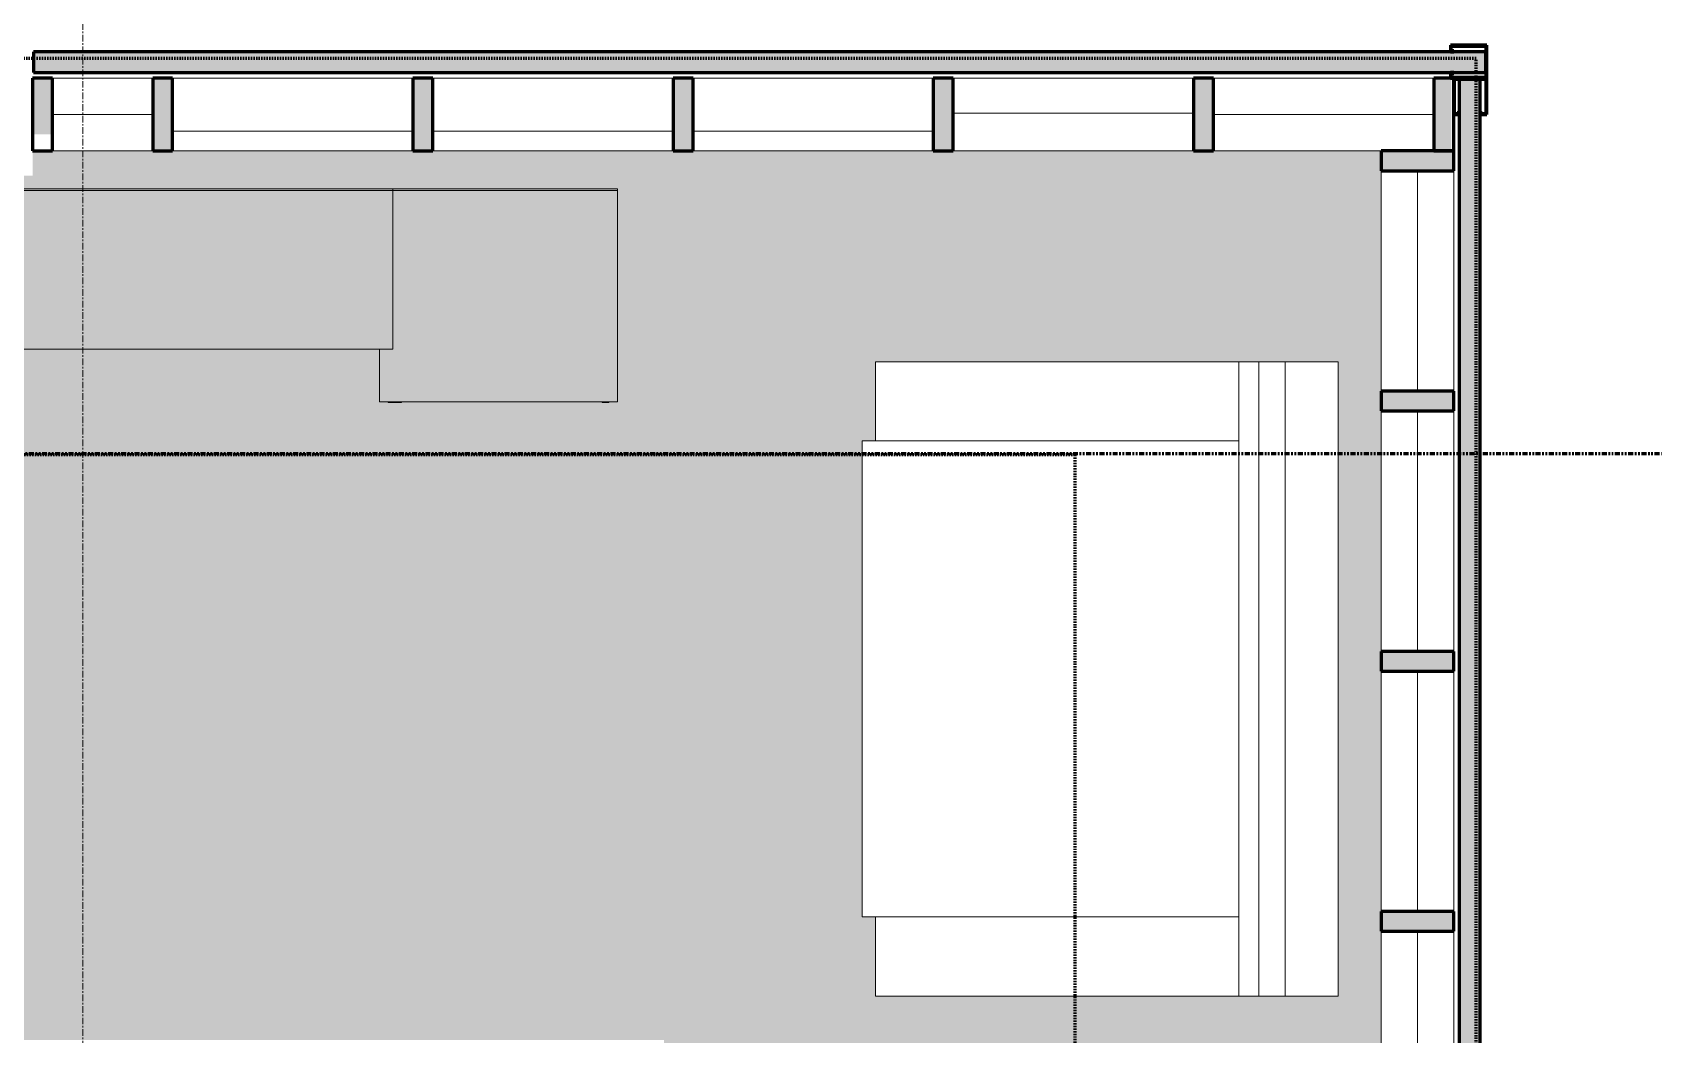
# Model space of a CAD drawing. Header units: inches. Extents: x -4105 to -1989, y 10980 to 12341.
# Drawn here: x -2177.1 to -2053.9, y 12044.7 to 12120.5 of the extents above; entities that cross this region are included whole.
import ezdxf

# ---------------------------------------------------------------- set-up
doc = ezdxf.new("R2010")
doc.units = ezdxf.units.IN
doc.header["$MEASUREMENT"] = 0
for name, pattern in [('Dash 1_16_', [0.125, 0.0625, -0.0625]), ('Double Dash 3_8_', [1, 0.375, -0.125, 0.125, -0.125, 0.125, -0.125]), ('Grid Line 1_2_', [0.875, 0.5, -0.125, 0.125, -0.125])]:
    doc.linetypes.add(name, pattern=pattern)
for name, color, linetype, lineweight in [('0-1', 7, 'Continuous', 5), ('0-2', 7, 'Continuous', 9), ('A-AREA-PATT-3', 9, 'Continuous', 9), ('A-GLAZ-CWMG-1', 247, 'Continuous', 9), ('A-GLAZ-CWMG-2', 250, 'Continuous', 60), ('A-GLAZ-CWMG-3', 251, 'Continuous', 9), ('A-GLAZ-CWMG-4', 7, 'Continuous', 9), ('A-WALL-2', 250, 'Continuous', 60), ('A-WALL-6', 9, 'Continuous', 9), ('C-PROP-LINE-1', 250, 'Double Dash 3_8_', 60), ('C-PROP-LINE-2', 91, 'Dash 1_16_', 60), ('I-FURN', 30, 'Continuous', 9), ('I-FURN-1', 7, 'Continuous', 9), ('I-FURN-2', 9, 'Continuous', 9), ('S-GRID-1', 1, 'Grid Line 1_2_', 9)]:
    doc.layers.add(name, color=color, linetype=linetype, lineweight=lineweight)
doc.layers.add('0-3', color=90, linetype='Continuous', lineweight=5, transparency=1)

# ---------------------------------------------------------------- blocks, each defined once
blk = doc.blocks.new('Entertainment_Center_14771 - Entertainment_Center_14771-V45-ENLARGED FLOOR PLAN - 3RD FLOOR PLAN - EAST')
at = {"layer": 'I-FURN-2'}
for points in [[(-19, 6), (-19, 6.12), (-36, 6.12), (-36, 6), (-22.43, 6)], [(-18, -10), (-18, -6), (-19, -6), (-19, 6), (-36, 6), (-36, -10), (-32.49, -10)], [(8, 6), (19, 6), (19, 6.12), (-19, 6.12), (-19, 6), (2.34, 6)], [(-0.38, -6), (19, -6), (19, 6), (-19, 6), (-19, -6), (-7.16, -6)], [(18, -10), (36, -10), (36, 6), (19, 6), (19, -6), (18, -6), (18, -8.3)], [(35, 6), (36, 6), (36, 6.12), (19, 6.12), (19, 6), (23.37, 6)], [(-34.85, -10.03), (-34.85, -10), (-35.34, -10), (-35.31, -10.03), (-35, -10.03)], [(-19, -10.03), (-18.66, -10.03), (-18.66, -10), (-19.66, -10), (-19.66, -10.03)], [(18.66, -10.03), (19.66, -10.03), (19.66, -10), (18.66, -10)], [(34.85, -10.03), (35.34, -10.03), (35.31, -10), (34.85, -10)]]:
    blk.add_hatch(color=256, dxfattribs=at).paths.add_polyline_path(points, flags=0)
at = {"layer": 'I-FURN-1'}
for p, q in [((-36, 6.12), (-19, 6.12)), ((-36, 6), (-36, 6.12)), ((-19, 6), (-36, 6)), ((-19, 6), (-36, 6)), ((-36, 6), (-36, -10)), ((-19, 6.12), (19, 6.12)), ((-19, 6), (-19, 6.12)), ((19, 6), (-19, 6)), ((19, 6), (-19, 6)), ((-19, 6), (-19, -6)), ((19, 6.12), (36, 6.12)), ((19, 6.12), (19, 6)), ((36, 6), (19, 6)), ((19, -6), (19, 6)), ((36, 6), (19, 6)), ((36, 6), (36, 6.12)), ((36, -10), (36, 6)), ((-19, -6), (19, -6)), ((-18, -10), (-18, -6)), ((18, -6), (18, -10)), ((-36, -10), (-18, -10)), ((-35.34, -10), (-35.34, -10.03)), ((-35.34, -10.03), (-34.85, -10.03)), ((-34.85, -10.03), (-34.85, -10)), ((-19.66, -10), (-19.66, -10.03)), ((-19.66, -10.03), (-18.66, -10.03)), ((-18.66, -10.03), (-18.66, -10)), ((18, -10), (36, -10)), ((18.66, -10), (18.66, -10.03)), ((18.66, -10.03), (19.66, -10.03)), ((19.66, -10.03), (19.66, -10)), ((34.85, -10), (34.85, -10.03)), ((34.85, -10.03), (35.34, -10.03)), ((35.34, -10.03), (35.34, -10))]:
    blk.add_line(p, q, dxfattribs=at)
blk = doc.blocks.new('Couch-Both_Arms-Generic - 2-1352635-ENLARGED FLOOR PLAN - 3RD FLOOR PLAN - EAST')
at = {"layer": 'I-FURN'}
for p, q in [((-24, 13.5), (24, 13.5)), ((24, 13.5), (-24, 13.5)), ((-24, 13.5), (-24, 10)), ((24, 10), (24, 13.5)), ((-24, 11.5), (24, 11.5)), ((-24, 10), (-24, -17.5)), ((-24, 10), (24, 10)), ((-18, -17.5), (-18, 10)), ((18, 10), (18, -17.5)), ((24, -17.5), (24, 10)), ((-24, -17.5), (-18, -17.5)), ((-18, -17.5), (-18, -18.5)), ((18, -18.5), (18, -17.5)), ((18, -17.5), (24, -17.5)), ((-18, -18.5), (18, -18.5))]:
    blk.add_line(p, q, dxfattribs=at)
at = {"layer": 'I-FURN-1'}
for p, q in [((24, 17.5), (-24, 17.5)), ((-24, 17.5), (-24, 13.5)), ((24, 13.5), (24, 17.5))]:
    blk.add_line(p, q, dxfattribs=at)
blk = doc.blocks.new('CTR - 1st Phase - Unit Layouts_rvt-1-ENLARGED FLOOR PLAN - 3RD FLOOR PLAN - EAST')
at = {"layer": '0-2'}
blk.add_blockref('Entertainment_Center_14771 - Entertainment_Center_14771-V45-ENLARGED FLOOR PLAN - 3RD FLOOR PLAN - EAST', (-2168.87, 12102.59), dxfattribs=at)
at = {"layer": '0-2', "rotation": 270.0000000000076}
blk.add_blockref('Couch-Both_Arms-Generic - 2-1352635-ENLARGED FLOOR PLAN - 3RD FLOOR PLAN - EAST', (-2095.86, 12071.64), dxfattribs=at)
blk = doc.blocks.new('Rectangular Mullion - Profile_Polycarbonate_Upper and left-1739822-ENLARGED FLOOR PLAN - 3RD FLOOR PLAN - EAST')
at = {"layer": 'A-GLAZ-CWMG-1'}
blk.add_hatch(color=256, dxfattribs=at).paths.add_polyline_path([(-2.75, -1.15), (-2.75, -0.79), (-2.5, -0.79), (-2.5, -0.85), (-2.69, -0.85), (-2.69, -1.15), (-0.06, -1.15), (-0.06, 1.22), (-2.69, 1.22), (-2.69, 0.85), (-2.5, 0.85), (-2.5, 0.79), (-2.75, 0.79), (-2.75, 1.29), (0, 1.29), (0, -1.21), (-2.75, -1.21)], flags=0)
at = {"layer": 'A-GLAZ-CWMG-2'}
for p, q in [((-2.75, 1.29), (0, 1.29)), ((-2.75, 0.79), (-2.75, 1.29)), ((0, 1.29), (0, -1.21)), ((-2.5, 0.79), (-2.75, 0.79)), ((-0.06, 1.22), (-2.69, 1.22)), ((-2.69, 1.22), (-2.69, 0.85)), ((-2.69, 0.85), (-2.5, 0.85)), ((-2.5, 0.85), (-2.5, 0.79)), ((-0.06, -1.15), (-0.06, 1.22)), ((-2.75, -1.21), (-2.75, -0.79)), ((-2.75, -0.79), (-2.5, -0.79)), ((0, -1.21), (-2.75, -1.21)), ((-2.5, -0.85), (-2.69, -0.85)), ((-2.69, -0.85), (-2.69, -1.15)), ((-2.69, -1.15), (-0.06, -1.15)), ((-2.5, -0.79), (-2.5, -0.85))]:
    blk.add_line(p, q, dxfattribs=at)
blk = doc.blocks.new('Rectangular Mullion - Profile_Polycarbonate_Upper and left-1741240-ENLARGED FLOOR PLAN - 3RD FLOOR PLAN - EAST')
at = {"layer": 'A-GLAZ-CWMG-1'}
blk.add_hatch(color=256, dxfattribs=at).paths.add_polyline_path([(-2.07, 1.21), (0, 1.21), (0, -1.29), (-2.75, -1.29), (-2.75, -0.79), (-2.5, -0.79), (-2.5, -0.85), (-2.69, -0.85), (-2.69, -1.22), (-0.06, -1.22), (-0.06, 1.15), (-2.69, 1.15), (-2.69, 0.85), (-2.5, 0.85), (-2.5, 0.79), (-2.75, 0.79), (-2.75, 1.21), (-2.44, 1.21)], flags=0)
at = {"layer": 'A-GLAZ-CWMG-2'}
for p, q in [((-2.75, 0.79), (-2.75, 1.21)), ((-2.75, 1.21), (0, 1.21)), ((-2.5, 0.79), (-2.75, 0.79)), ((-0.06, 1.15), (-2.69, 1.15)), ((-2.69, 1.15), (-2.69, 0.85)), ((-2.69, 0.85), (-2.5, 0.85)), ((-2.5, 0.85), (-2.5, 0.79)), ((-0.06, -1.22), (-0.06, 1.15)), ((0, 1.21), (0, -1.29)), ((-2.75, -1.29), (-2.75, -0.79)), ((-2.75, -0.79), (-2.5, -0.79)), ((-2.5, -0.85), (-2.69, -0.85)), ((-2.69, -0.85), (-2.69, -1.22)), ((-2.69, -1.22), (-0.06, -1.22)), ((-2.5, -0.79), (-2.5, -0.85)), ((0, -1.29), (-2.75, -1.29))]:
    blk.add_line(p, q, dxfattribs=at)
blk = doc.blocks.new('Rectangular Mullion - Stud - Vertical-2193578-ENLARGED FLOOR PLAN - 3RD FLOOR PLAN - EAST')
at = {"layer": 'A-GLAZ-CWMG-1'}
blk.add_hatch(color=256, dxfattribs=at).paths.add_polyline_path([(-0.19, 2.75), (-0.19, -2.75), (-1.5, -2.75), (-1.5, 2.75)], flags=0)
at = {"layer": 'A-GLAZ-CWMG-2'}
for p, q in [((-1.5, 2.75), (0, 2.75)), ((-1.5, -2.75), (-1.5, 2.75)), ((0, 2.75), (0, -2.75)), ((0, -2.75), (-1.5, -2.75))]:
    blk.add_line(p, q, dxfattribs=at)
blk = doc.blocks.new('Rectangular Mullion - Stud - Vertical-2193579-ENLARGED FLOOR PLAN - 3RD FLOOR PLAN - EAST')
at = {"layer": 'A-GLAZ-CWMG-1'}
blk.add_hatch(color=256, dxfattribs=at).paths.add_polyline_path([(-1, 1.5), (-1.5, 1.5), (-1.5, -2.75), (0, -2.75), (0, 1.5)], flags=0)
at = {"layer": 'A-GLAZ-CWMG-2'}
for p, q in [((-1.5, 2.75), (-1.5, -2.75)), ((0, 2.75), (-1.5, 2.75)), ((0, -2.75), (0, 2.75)), ((-1.5, -2.75), (0, -2.75))]:
    blk.add_line(p, q, dxfattribs=at)
blk = doc.blocks.new('Rectangular Mullion - Stud - Base_Head-1741132-ENLARGED FLOOR PLAN - 3RD FLOOR PLAN - EAST')
at = {"layer": 'A-GLAZ-CWMG-3'}
h = blk.add_hatch(dxfattribs=at)
h.set_pattern_fill('FP_19', color=256, style=0, pattern_type=2)
h.set_pattern_definition([(180, (-3829.448, 12113.089), (-1e-15, -8), [])])
h.paths.add_polyline_path([(-3819.61, 12110.34), (-3819.61, 12115.84), (-3837.79, 12115.84), (-3837.79, 12110.34), (-3824.88, 12110.34)], flags=0)
at = {"layer": 'A-GLAZ-CWMG-4'}
for p, q in [((-3819.61, 12115.84), (-3837.79, 12115.84)), ((-3837.79, 12110.34), (-3819.61, 12110.34))]:
    blk.add_line(p, q, dxfattribs=at)
blk = doc.blocks.new('Rectangular Mullion - Stud - Vertical-2193575-ENLARGED FLOOR PLAN - 3RD FLOOR PLAN - EAST')
at = {"layer": 'A-GLAZ-CWMG-1'}
blk.add_hatch(color=256, dxfattribs=at).paths.add_polyline_path([(1.5, 2.75), (1.5, -2.75), (0, -2.75), (0, 2.75), (0.29, 2.75)], flags=0)
at = {"layer": 'A-GLAZ-CWMG-2'}
for p, q in [((0, 2.75), (1.5, 2.75)), ((0, -2.75), (0, 2.75)), ((1.5, 2.75), (1.5, -2.75)), ((1.5, -2.75), (0, -2.75))]:
    blk.add_line(p, q, dxfattribs=at)
blk = doc.blocks.new('Rectangular Mullion - Stud - Base_Head-1769174-ENLARGED FLOOR PLAN - 3RD FLOOR PLAN - EAST')
at = {"layer": 'A-GLAZ-CWMG-3'}
h = blk.add_hatch(dxfattribs=at)
h.set_pattern_fill('FP_17', color=256, style=0, pattern_type=2)
h.set_pattern_definition([(90, (-3405.549, 11077.751), (-8, 5e-16), [])])
h.paths.add_polyline_path([(-3402.8, 11067.91), (-3402.8, 11086.09), (-3408.3, 11086.09), (-3408.3, 11067.91)], flags=0)
at = {"layer": 'A-GLAZ-CWMG-4'}
for p, q in [((-3408.3, 11086.09), (-3408.3, 11067.91)), ((-3402.8, 11067.91), (-3402.8, 11086.09))]:
    blk.add_line(p, q, dxfattribs=at)
blk = doc.blocks.new('Rectangular Mullion - Stud - Base_Head-1769175-ENLARGED FLOOR PLAN - 3RD FLOOR PLAN - EAST')
at = {"layer": 'A-GLAZ-CWMG-3'}
h = blk.add_hatch(dxfattribs=at)
h.set_pattern_fill('FP_21', color=256, style=0, pattern_type=2)
h.set_pattern_definition([(180, (-2079.453, 12114.339), (-1e-15, -8), [])])
h.paths.add_polyline_path([(-2085.86, 12111.59), (-2071.11, 12111.59), (-2071.11, 12117.09), (-2087.79, 12117.09), (-2087.79, 12111.59)], flags=0)
at = {"layer": 'A-GLAZ-CWMG-4'}
for p, q in [((-2071.11, 12117.09), (-2087.79, 12117.09)), ((-2087.79, 12111.59), (-2075.11, 12111.59))]:
    blk.add_line(p, q, dxfattribs=at)
blk = doc.blocks.new('Rectangular Mullion - Stud - Vertical-2193576-ENLARGED FLOOR PLAN - 3RD FLOOR PLAN - EAST')
at = {"layer": 'A-GLAZ-CWMG-1'}
blk.add_hatch(color=256, dxfattribs=at).paths.add_polyline_path([(1.16, 2.75), (1.5, 2.75), (1.5, -2.75), (0, -2.75), (0, 2.75)], flags=0)
at = {"layer": 'A-GLAZ-CWMG-2'}
for p, q in [((0, 2.75), (1.5, 2.75)), ((0, -2.75), (0, 2.75)), ((1.5, 2.75), (1.5, -2.75)), ((1.5, -2.75), (0, -2.75))]:
    blk.add_line(p, q, dxfattribs=at)
blk = doc.blocks.new('Rectangular Mullion - Stud - Base_Head-1740475-ENLARGED FLOOR PLAN - 3RD FLOOR PLAN - EAST')
at = {"layer": 'A-GLAZ-CWMG-3'}
h = blk.add_hatch(dxfattribs=at)
h.set_pattern_fill('FP_24', color=256, style=0, pattern_type=2)
h.set_pattern_definition([(270, (-2072.361, 12062.38), (8, 5e-16), [])])
h.paths.add_polyline_path([(-2070.67, 12054.04), (-2069.61, 12054.04), (-2069.61, 12072.22), (-2075.11, 12072.22), (-2075.11, 12054.04)], flags=0)
at = {"layer": 'A-GLAZ-CWMG-4'}
for p, q in [((-2075.11, 12054.04), (-2075.11, 12072.22)), ((-2069.61, 12072.22), (-2069.61, 12054.04))]:
    blk.add_line(p, q, dxfattribs=at)
blk = doc.blocks.new('Rectangular Mullion - Stud - Vertical-2193590-ENLARGED FLOOR PLAN - 3RD FLOOR PLAN - EAST')
at = {"layer": 'A-GLAZ-CWMG-1'}
blk.add_hatch(color=256, dxfattribs=at).paths.add_polyline_path([(-1.5, 1.69), (-1.5, 2.75), (0, 2.75), (0, -2.75), (-1.5, -2.75)], flags=0)
at = {"layer": 'A-GLAZ-CWMG-2'}
for p, q in [((-1.5, -2.75), (-1.5, 2.75)), ((-1.5, 2.75), (0, 2.75)), ((0, 2.75), (0, -2.75)), ((0, -2.75), (-1.5, -2.75))]:
    blk.add_line(p, q, dxfattribs=at)
blk = doc.blocks.new('Rectangular Mullion - Stud - Vertical-2193588-ENLARGED FLOOR PLAN - 3RD FLOOR PLAN - EAST')
at = {"layer": 'A-GLAZ-CWMG-1'}
blk.add_hatch(color=256, dxfattribs=at).paths.add_polyline_path([(0, 1.69), (0, 2.75), (1.5, 2.75), (1.5, -2.75), (0, -2.75)], flags=0)
at = {"layer": 'A-GLAZ-CWMG-2'}
for p, q in [((0, -2.75), (0, 2.75)), ((0, 2.75), (1.5, 2.75)), ((1.5, 2.75), (1.5, -2.75)), ((1.5, -2.75), (0, -2.75))]:
    blk.add_line(p, q, dxfattribs=at)
blk = doc.blocks.new('Rectangular Mullion - Stud - Base_Head-1742575-ENLARGED FLOOR PLAN - 3RD FLOOR PLAN - EAST')
at = {"layer": 'A-GLAZ-CWMG-3'}
h = blk.add_hatch(dxfattribs=at)
h.set_pattern_fill('FP_25', color=256, style=0, pattern_type=2)
h.set_pattern_definition([(270, (-2072.361, 12101.748), (8, 5e-16), [])])
h.paths.add_polyline_path([(-2070.67, 12093.41), (-2069.61, 12093.41), (-2069.61, 12110.09), (-2075.11, 12110.09), (-2075.11, 12093.41)], flags=0)
at = {"layer": 'A-GLAZ-CWMG-4'}
for p, q in [((-2075.11, 12093.41), (-2075.11, 12110.09)), ((-2069.61, 12110.09), (-2069.61, 12093.41))]:
    blk.add_line(p, q, dxfattribs=at)
blk = doc.blocks.new('Rectangular Mullion - Stud - Base_Head-1873257-ENLARGED FLOOR PLAN - 3RD FLOOR PLAN - EAST')
at = {"layer": 'A-GLAZ-CWMG-3'}
h = blk.add_hatch(dxfattribs=at)
h.set_pattern_fill('FP_28', color=256, style=0, pattern_type=2)
h.set_pattern_definition([(180, (-2172.576, 12114.339), (-1e-15, -8), [])])
h.paths.add_polyline_path([(-2172.87, 12111.59), (-2168.03, 12111.59), (-2168.03, 12117.09), (-2175.62, 12117.09), (-2175.62, 12111.59), (-2175.39, 12111.59)], flags=0)
at = {"layer": 'A-GLAZ-CWMG-4'}
for p, q in [((-2168.03, 12117.09), (-2175.62, 12117.09)), ((-2175.62, 12111.59), (-2168.03, 12111.59))]:
    blk.add_line(p, q, dxfattribs=at)
blk = doc.blocks.new('Family - ___-1878392-ENLARGED FLOOR PLAN - 3RD FLOOR PLAN - EAST')
at = {"layer": 'C-PROP-LINE-1'}
blk.add_line((-3833.41, 12088.69), (-2053.9, 12088.69), dxfattribs=at)
blk = doc.blocks.new('CTR - 1st Phase - Shell_rvt-1-ENLARGED FLOOR PLAN - 3RD FLOOR PLAN - EAST')
at = {"layer": 'A-WALL-6'}
for points in [[(-2145.5, 12117.51), (-2067.17, 12117.51), (-2067.17, 12119.09), (-2177.06, 12119.09), (-2177.06, 12117.51), (-2176.03, 12117.51)], [(-2069.19, 12009.45), (-2067.61, 12009.45), (-2067.61, 12117.03), (-2069.19, 12117.03), (-2069.19, 12009.58)]]:
    blk.add_hatch(color=256, dxfattribs=at).paths.add_polyline_path(points, flags=0)
at = {"layer": 'A-WALL-2'}
for p, q in [((-2067.17, 12119.09), (-2177.06, 12119.09)), ((-2177.06, 12119.09), (-2177.06, 12117.51)), ((-2067.17, 12117.51), (-2067.17, 12119.09)), ((-2177.06, 12117.51), (-2067.17, 12117.51)), ((-2067.61, 12117.03), (-2069.19, 12117.03)), ((-2069.19, 12117.03), (-2069.19, 12009.45)), ((-2067.61, 12009.45), (-2067.61, 12117.03))]:
    blk.add_line(p, q, dxfattribs=at)
at = {"layer": 'S-GRID-1'}
blk.add_line((-2173.32, 10979.75), (-2173.32, 12308.75), dxfattribs=at)
at = {"layer": '0-2', "extrusion": (0, 0, -1)}
for name, p, rotation in [('Rectangular Mullion - Profile_Polycarbonate_Upper and left-1741240-ENLARGED FLOOR PLAN - 3RD FLOOR PLAN - EAST', (2067.11, 12118.3), 180), ('Rectangular Mullion - Stud - Vertical-2193575-ENLARGED FLOOR PLAN - 3RD FLOOR PLAN - EAST', (2168.03, 12114.34), 180), ('Rectangular Mullion - Stud - Vertical-2193575-ENLARGED FLOOR PLAN - 3RD FLOOR PLAN - EAST', (2148.35, 12114.34), 180), ('Rectangular Mullion - Stud - Vertical-2193575-ENLARGED FLOOR PLAN - 3RD FLOOR PLAN - EAST', (2128.66, 12114.34), 180), ('Rectangular Mullion - Stud - Vertical-2193576-ENLARGED FLOOR PLAN - 3RD FLOOR PLAN - EAST', (2108.98, 12114.34), 180), ('Rectangular Mullion - Stud - Vertical-2193576-ENLARGED FLOOR PLAN - 3RD FLOOR PLAN - EAST', (2089.29, 12114.34), 180), ('Rectangular Mullion - Stud - Vertical-2193578-ENLARGED FLOOR PLAN - 3RD FLOOR PLAN - EAST', (2069.61, 12114.34), 180), ('Rectangular Mullion - Profile_Polycarbonate_Upper and left-1739822-ENLARGED FLOOR PLAN - 3RD FLOOR PLAN - EAST', (2068.4, 12117.09), 90), ('Rectangular Mullion - Stud - Vertical-2193590-ENLARGED FLOOR PLAN - 3RD FLOOR PLAN - EAST', (2072.36, 12111.59), 90.00000000000077), ('Rectangular Mullion - Stud - Vertical-2193588-ENLARGED FLOOR PLAN - 3RD FLOOR PLAN - EAST', (2072.36, 12091.91), 90.00000000000077), ('Rectangular Mullion - Stud - Vertical-2193588-ENLARGED FLOOR PLAN - 3RD FLOOR PLAN - EAST', (2072.36, 12072.22), 90.00000000000077), ('Rectangular Mullion - Stud - Vertical-2193588-ENLARGED FLOOR PLAN - 3RD FLOOR PLAN - EAST', (2072.36, 12052.54), 90.00000000000077)]:
    blk.add_blockref(name, p, dxfattribs=dict(at, rotation=rotation))
at = {"layer": '0-2'}
for name, p, rotation in [('Rectangular Mullion - Stud - Vertical-2193579-ENLARGED FLOOR PLAN - 3RD FLOOR PLAN - EAST', (-2177.12, 12114.34), 180), ('Rectangular Mullion - Stud - Base_Head-1769174-ENLARGED FLOOR PLAN - 3RD FLOOR PLAN - EAST', (8978.61, 15519.89), 89.99999999999206)]:
    blk.add_blockref(name, p, dxfattribs=dict(at, rotation=rotation))
for name, p in [('Rectangular Mullion - Stud - Base_Head-1873257-ENLARGED FLOOR PLAN - 3RD FLOOR PLAN - EAST', (0, 0)), ('Rectangular Mullion - Stud - Base_Head-1741132-ENLARGED FLOOR PLAN - 3RD FLOOR PLAN - EAST', (1671.26, 1.25)), ('Rectangular Mullion - Stud - Base_Head-1741132-ENLARGED FLOOR PLAN - 3RD FLOOR PLAN - EAST', (1690.94, 1.25)), ('Rectangular Mullion - Stud - Base_Head-1741132-ENLARGED FLOOR PLAN - 3RD FLOOR PLAN - EAST', (1710.63, 1.25)), ('Rectangular Mullion - Stud - Base_Head-1769175-ENLARGED FLOOR PLAN - 3RD FLOOR PLAN - EAST', (0, 0)), ('Rectangular Mullion - Stud - Base_Head-1742575-ENLARGED FLOOR PLAN - 3RD FLOOR PLAN - EAST', (0, 0)), ('Rectangular Mullion - Stud - Base_Head-1740475-ENLARGED FLOOR PLAN - 3RD FLOOR PLAN - EAST', (0, 19.68)), ('Rectangular Mullion - Stud - Base_Head-1740475-ENLARGED FLOOR PLAN - 3RD FLOOR PLAN - EAST', (0, 0)), ('Rectangular Mullion - Stud - Base_Head-1740475-ENLARGED FLOOR PLAN - 3RD FLOOR PLAN - EAST', (0, -19.68))]:
    blk.add_blockref(name, p, dxfattribs=at)
at = {"layer": '0-3'}
blk.add_blockref('Family - ___-1878392-ENLARGED FLOOR PLAN - 3RD FLOOR PLAN - EAST', (0, 0), dxfattribs=at)
blk = doc.blocks.new('Family - ___-1870007-ENLARGED FLOOR PLAN - 3RD FLOOR PLAN - EAST')
at = {"layer": 'C-PROP-LINE-2'}
for p, q in [((-2067.92, 12118.59), (-2522.72, 12118.59)), ((-2067.92, 11247.39), (-2067.92, 12118.59))]:
    blk.add_line(p, q, dxfattribs=at)
blk = doc.blocks.new('Family - ___-1870574-ENLARGED FLOOR PLAN - 3RD FLOOR PLAN - EAST')
at = {"layer": 'C-PROP-LINE-2'}
for p, q in [((-2098.26, 12088.59), (-3831.16, 12088.59)), ((-2098.26, 11277.29), (-2098.26, 12088.59))]:
    blk.add_line(p, q, dxfattribs=at)

msp = doc.modelspace()

# ---------------------------------------------------------------- hatches: boundary and pattern name
at = {"layer": 'A-AREA-PATT-3'}
h = msp.add_hatch(color=256, dxfattribs=at)
h.paths.add_polyline_path([(-2476.2006, 11724.2889), (-2450.7448, 11749.7447), (-2449.5073, 11748.5073), (-2474.9632, 11723.0514)], flags=0)
h.paths.add_polyline_path([(-2176.0327, 11685.9894), (-2076.7987, 11685.9894), (-2076.7987, 11813.8049), (-2133.0746, 11813.8049), (-2133.0746, 11813.0549), (-2135.5746, 11813.0549), (-2135.5746, 11813.8049), (-2172.8246, 11813.8049), (-2172.8246, 11815.1799), (-2207.8246, 11815.1799), (-2207.8246, 11813.8049), (-2208.0746, 11813.8049), (-2208.0746, 11813.0549), (-2213.0746, 11813.0549), (-2213.0746, 11813.8049), (-2213.3246, 11813.8049), (-2213.3246, 11815.1799), (-2248.3246, 11815.1799), (-2248.3246, 11813.8049), (-2285.5746, 11813.8049), (-2285.5746, 11813.0549), (-2288.0746, 11813.0549), (-2288.0746, 11813.8049), (-2304.4834, 11813.8049), (-2306.3759, 11811.9124), (-2309.7346, 11815.2712), (-2268.0509, 11856.9549), (-2243.5257, 11856.9549), (-2243.5257, 11880.9549), (-2238.7757, 11880.9549), (-2238.7757, 11888.9549), (-2203.0257, 11888.9549), (-2203.0257, 11880.9549), (-2076.7987, 11880.9549), (-2076.7987, 12009.5769), (-2075.1112, 12009.5769), (-2075.1112, 12010.8894), (-2072.3612, 12010.8894), (-2072.3612, 12013.1714), (-2075.1112, 12013.1714), (-2075.1112, 12111.5894), (-2177.1237, 12111.5894), (-2177.1237, 12109.7144), (-2292.3237, 12109.7144), (-2292.3237, 11971.3299), (-2297.0737, 11971.3299), (-2297.0737, 12109.7144), (-2399.1987, 12109.7144), (-2399.1987, 11974.9644), (-2403.9487, 11974.9644), (-2403.9487, 12109.7144), (-2514.0987, 12109.7144), (-2514.0987, 12077.1894), (-2519.0511, 12077.1894), (-2519.9487, 12076.4644), (-2519.9487, 12042.9894), (-2439.9487, 12042.9894), (-2439.9487, 11964.9894), (-2519.9487, 11964.9894), (-2519.9487, 11929.7049), (-2452.1987, 11929.7049), (-2452.1987, 11924.9549), (-2455.1987, 11924.9549), (-2455.1987, 11888.2628), (-2456.0737, 11888.2628), (-2456.0737, 11924.2628), (-2459.0737, 11924.2628), (-2459.0737, 11888.2628), (-2459.9487, 11888.2628), (-2459.9487, 11894.9549), (-2495.9487, 11894.9549), (-2495.9487, 11803.6815), (-2519.9487, 11803.6815), (-2519.9487, 11795.6577), (-2512.5225, 11795.6577), (-2511.5581, 11795.5308), (-2510.6594, 11795.1585), (-2509.8877, 11794.5664), (-2509.2955, 11793.7946), (-2508.9233, 11792.8959), (-2508.7963, 11791.9315), (-2508.7963, 11790.5432), (-2505.7725, 11790.8909), (-2504.7725, 11792.0827), (-2503.7725, 11792.6494), (-2502.7725, 11792.9174), (-2501.7687, 11793.0944), (-2500.7725, 11793.1815), (-2498.7801, 11793.0072), (-2496.6414, 11792.4216), (-2494.7725, 11791.7413), (-2492.7725, 11790.8087), (-2490.7725, 11789.4213), (-2489.7725, 11788.4213), (-2489.2725, 11787.5553), (-2488.7725, 11786.1815), (-2488.7725, 11785.1815), (-2489.2725, 11783.8078), (-2489.7725, 11782.9418), (-2490.7725, 11781.9418), (-2492.7725, 11780.5543), (-2494.7725, 11779.6217), (-2496.7725, 11778.8938), (-2498.7801, 11778.3558), (-2500.7725, 11778.1815), (-2501.7687, 11778.2687), (-2502.7725, 11778.4457), (-2503.7725, 11778.7136), (-2504.7725, 11779.2804), (-2505.7725, 11780.4721), (-2508.7963, 11780.8199), (-2508.7963, 11779.4315), (-2508.9233, 11778.4671), (-2509.2955, 11777.5684), (-2509.8877, 11776.7967), (-2510.6594, 11776.2045), (-2511.5581, 11775.8323), (-2512.5225, 11775.7053), (-2519.9487, 11775.7053), (-2519.9487, 11769.6815), (-2489.8409, 11769.6815), (-2489.8409, 11762.7526), (-2494.5909, 11762.7526), (-2494.5909, 11764.9315), (-2519.9487, 11764.9315), (-2519.9487, 11722.6394), (-2512.9059, 11722.6394), (-2494.5909, 11740.9544), (-2494.5909, 11742.7526), (-2489.8409, 11742.7526), (-2489.8369, 11739.3394), (-2480.1781, 11729.6805), (-2441.0325, 11768.8261), (-2437.6738, 11765.4673), (-2477.5264, 11725.6147), (-2476.2006, 11724.2889), (-2477.5706, 11722.9188), (-2477.1287, 11722.4769), (-2477.1729, 11722.4327), (-2452.6009, 11697.8607), (-2452.5567, 11697.9049), (-2452.1148, 11697.463), (-2450.7448, 11698.833), (-2449.3305, 11697.4188), (-2448.6234, 11698.1259), (-2437.7517, 11687.2541), (-2429.2664, 11695.7394), (-2429.7967, 11696.2698), (-2428.0289, 11698.0375), (-2427.4986, 11697.5072), (-2427.3218, 11697.684), (-2426.3496, 11696.7117), (-2401.6008, 11721.4604), (-2402.5731, 11722.4327), (-2376.2334, 11748.7724), (-2376.7637, 11749.3028), (-2374.9959, 11751.0705), (-2374.4656, 11750.5402), (-2335.1905, 11789.8153), (-2331.8317, 11786.4566), (-2334.7127, 11783.5756), (-2309.0482, 11757.911), (-2267.4966, 11757.911), (-2267.4966, 11752.536), (-2272.2466, 11752.536), (-2272.2466, 11753.161), (-2311.0157, 11753.161), (-2338.0715, 11780.2168), (-2364.9415, 11753.3468), (-2358.8391, 11747.2443), (-2358.8391, 11709.9894), (-2306.2466, 11709.9894), (-2306.2466, 11685.9894), (-2298.2228, 11685.9894), (-2298.2228, 11693.7156), (-2298.0958, 11694.68), (-2297.7236, 11695.5787), (-2297.1314, 11696.3505), (-2296.3597, 11696.9426), (-2295.461, 11697.3149), (-2294.4202, 11697.4418), (-2293.1082, 11697.4418), (-2293.4559, 11700.4656), (-2294.6477, 11701.4656), (-2295.2144, 11702.4656), (-2295.4824, 11703.4656), (-2295.6594, 11704.4694), (-2295.7466, 11705.4656), (-2295.5722, 11707.458), (-2295.0343, 11709.4656), (-2294.3064, 11711.4656), (-2293.3737, 11713.4656), (-2291.9863, 11715.4656), (-2290.9863, 11716.4656), (-2290.1203, 11716.9656), (-2288.7466, 11717.4656), (-2287.7466, 11717.4656), (-2286.3728, 11716.9656), (-2285.5068, 11716.4656), (-2284.5068, 11715.4656), (-2283.1194, 11713.4656), (-2282.1867, 11711.4656), (-2281.4588, 11709.4656), (-2280.9209, 11707.458), (-2280.7466, 11705.4656), (-2280.8337, 11704.4694), (-2281.0107, 11703.4656), (-2281.2787, 11702.4656), (-2281.8454, 11701.4656), (-2283.0372, 11700.4656), (-2283.3849, 11697.4418), (-2281.9966, 11697.4418), (-2281.0321, 11697.3149), (-2280.1334, 11696.9426), (-2279.3617, 11696.3505), (-2278.7695, 11695.5787), (-2278.3973, 11694.68), (-2278.2703, 11693.7156), (-2278.2703, 11685.9894), (-2272.2466, 11685.9894), (-2272.2466, 11716.536), (-2267.4966, 11716.536), (-2267.4966, 11685.9894), (-2202.8601, 11685.9894)], flags=0)
h.paths.add_polyline_path([(-2425.1121, 11685.9894), (-2363.5891, 11685.9894), (-2363.5891, 11745.2768), (-2368.3003, 11749.988), (-2371.1069, 11747.1814), (-2370.5765, 11746.6511), (-2372.3443, 11744.8833), (-2372.8746, 11745.4137), (-2373.0514, 11745.2369), (-2375.4379, 11747.6234), (-2400.1866, 11722.8746), (-2399.2143, 11721.9024), (-2425.3773, 11695.7394), (-2423.9631, 11694.3252), (-2424.1399, 11694.1484), (-2423.6095, 11693.6181), (-2425.3773, 11691.8503), (-2425.9076, 11692.3807), (-2432.2989, 11685.9894), (-2427.587, 11685.9894)], flags=0)
h.paths.add_polyline_path([(-2124.8601, 11686.2543), (-2202.8601, 11686.2543), (-2202.8601, 11766.2543), (-2124.8601, 11766.2543), (-2124.8601, 11719.2621)], flags=0)
h.paths.add_polyline_path([(-2223.7919, 11686.7543), (-2223.7919, 11704.7543), (-2205.7919, 11704.7543), (-2205.7919, 11686.7543)], flags=0)
h.paths.add_polyline_path([(-2121.8601, 11686.7543), (-2121.8601, 11704.7543), (-2103.8601, 11704.7543), (-2103.8601, 11686.7543)], flags=0)
h.paths.add_polyline_path([(-2412.2179, 11790.9232), (-2415.5767, 11794.2819), (-2412.3063, 11797.5523), (-2459.9487, 11845.1947), (-2459.9487, 11854.2628), (-2455.1987, 11854.2628), (-2455.1987, 11847.1623), (-2408.9475, 11800.9111), (-2352.2987, 11857.5599), (-2352.2987, 11924.9549), (-2418.1987, 11924.9549), (-2418.1987, 11925.8299), (-2382.1987, 11925.8299), (-2382.1987, 11928.8299), (-2418.1987, 11928.8299), (-2418.1987, 11929.7049), (-2403.9487, 11929.7049), (-2403.9487, 11938.9644), (-2399.1987, 11938.9644), (-2399.1987, 11929.7049), (-2297.0737, 11929.7049), (-2297.0737, 11935.3299), (-2292.3237, 11935.3299), (-2292.3237, 11910.8174), (-2295.7221, 11907.419), (-2295.1917, 11906.8887), (-2296.9595, 11905.1209), (-2297.4898, 11905.6513), (-2297.6666, 11905.4745), (-2298.6389, 11906.4468), (-2319.145, 11885.9407), (-2318.1727, 11884.9684), (-2340.2698, 11862.8713), (-2339.7395, 11862.341), (-2341.5072, 11860.5732), (-2342.0376, 11861.1035), (-2411.776, 11791.3651)], flags=0)
h.paths.add_polyline_path([(-2272.8009, 11815.1799), (-2250.3246, 11815.1799), (-2250.3246, 11816.5549), (-2213.3246, 11816.5549), (-2213.3246, 11818.5549), (-2213.0746, 11818.5549), (-2213.0746, 11819.3049), (-2208.0746, 11819.3049), (-2208.0746, 11818.5549), (-2207.8246, 11818.5549), (-2207.8246, 11816.5549), (-2170.8246, 11816.5549), (-2170.8246, 11815.1799), (-2135.8246, 11815.1799), (-2135.8246, 11818.5549), (-2135.5746, 11818.5549), (-2135.5746, 11819.3049), (-2133.0746, 11819.3049), (-2133.0746, 11818.5549), (-2108.7237, 11818.5549), (-2108.7237, 11852.2049), (-2266.0834, 11852.2049), (-2299.7334, 11818.5549), (-2288.0746, 11818.5549), (-2288.0746, 11819.3049), (-2285.5746, 11819.3049), (-2285.5746, 11818.5549), (-2285.3246, 11818.5549), (-2285.3246, 11815.1799)], flags=0)
h.paths.add_polyline_path([(-2076.1737, 11817.5769), (-2072.9237, 11817.5769), (-2072.9237, 11855.6019), (-2076.1737, 11855.5726), (-2076.1737, 11852.2049), (-2103.9737, 11852.2049), (-2103.9737, 11818.5549), (-2076.1737, 11818.5549), (-2076.1737, 11817.9299)], flags=0)
h.paths.add_polyline_path([(-2076.7987, 11822.5894), (-2101.0487, 11822.5894), (-2101.0487, 11823.5894), (-2101.5487, 11823.6022), (-2101.5487, 11824.3394), (-2101.0487, 11824.3394), (-2101.0487, 11840.5894), (-2101.5487, 11840.5979), (-2101.5487, 11841.0894), (-2101.0487, 11841.0894), (-2101.0487, 11850.5894), (-2075.7987, 11850.5894), (-2075.7987, 11822.5894)], flags=0)
h.paths.add_polyline_path([(-2238.7757, 11856.9549), (-2203.0257, 11856.9549), (-2203.0257, 11858.9549), (-2238.7757, 11858.9549)], flags=0)
h.paths.add_polyline_path([(-2347.5487, 11862.3099), (-2345.3963, 11864.4623), (-2345.9267, 11864.9926), (-2344.1589, 11866.7604), (-2343.6286, 11866.2301), (-2343.4518, 11866.4068), (-2341.0653, 11864.0204), (-2320.5592, 11884.5264), (-2321.5315, 11885.4987), (-2299.6112, 11907.419), (-2301.0254, 11908.8332), (-2300.8486, 11909.01), (-2301.3789, 11909.5404), (-2299.6112, 11911.3081), (-2299.0808, 11910.7778), (-2297.0737, 11912.7849), (-2297.0737, 11924.9549), (-2347.5487, 11924.9549), (-2347.5487, 11862.341)], flags=0)
h.paths.add_polyline_path([(-2326.3157, 11887.3637), (-2344.7005, 11905.7485), (-2327.0228, 11923.4262), (-2308.6381, 11905.0414), (-2321.5315, 11892.148)], flags=0)
h.paths.add_polyline_path([(-2167.942, 11926.0799), (-2168.5325, 11926.0799), (-2168.5325, 11926.3299), (-2171.1557, 11926.3299), (-2171.1768, 11926.5799), (-2172.105, 11926.602), (-2172.191, 11926.6376), (-2172.2486, 11926.7768), (-2172.2486, 11928.9549), (-2250.3342, 11928.9549), (-2250.3342, 11964.9549), (-2232.9442, 11964.9549), (-2232.9442, 11973.7304), (-2216.4442, 11973.7304), (-2216.4442, 11964.9549), (-2204.9442, 11964.9549), (-2204.9442, 11973.7304), (-2188.4442, 11973.7304), (-2188.4442, 11964.9549), (-2173.7217, 11964.9549), (-2173.7217, 11973.7304), (-2157.2217, 11973.7304), (-2157.2217, 11964.9549), (-2145.7217, 11964.9549), (-2145.7217, 11973.7304), (-2129.2217, 11973.7304), (-2129.2217, 11964.9549), (-2112.7987, 11964.9549), (-2112.7987, 11928.9549), (-2148.2486, 11928.9549), (-2148.2553, 11926.7258), (-2148.3063, 11926.6376), (-2148.4455, 11926.5799), (-2149.3416, 11926.5799), (-2149.3416, 11926.3299), (-2153.0727, 11926.3299), (-2153.0727, 11926.0799), (-2155.0412, 11926.0799), (-2155.0412, 11926.3299), (-2164.3986, 11926.3299), (-2164.3986, 11926.0799), (-2164.9892, 11926.0799), (-2164.9892, 11926.3299), (-2165.5798, 11926.3299), (-2165.5798, 11926.0799), (-2166.1703, 11926.0799), (-2166.1703, 11926.3299), (-2166.7609, 11926.3299), (-2166.7609, 11926.0799), (-2167.3514, 11926.0799), (-2167.3514, 11926.3299), (-2167.942, 11926.3299)], flags=0)
h.paths.add_polyline_path([(-2511.9085, 11944.0576), (-2519.4487, 11944.0576), (-2519.4487, 11962.0576), (-2501.4487, 11962.0576), (-2501.4487, 11944.0576)], flags=0)
h.paths.add_polyline_path([(-2207.3605, 12008.3144), (-2207.3605, 12043.3144), (-2201.3605, 12043.3144), (-2201.3605, 12044.3144), (-2129.3605, 12044.3144), (-2129.3605, 12043.3144), (-2123.3605, 12043.3144), (-2123.3605, 12008.3144), (-2176.0327, 12008.3144)], flags=0)
h.paths.add_polyline_path([(-2501.4487, 12045.9894), (-2519.4487, 12045.9894), (-2519.4487, 12063.9894), (-2501.4487, 12063.9894)], flags=0)
h.paths.add_polyline_path([(-2244.8605, 12047.6394), (-2252.3605, 12047.6394), (-2252.3605, 12095.6394), (-2217.3605, 12095.6394), (-2217.3605, 12089.6394), (-2216.3605, 12089.6394), (-2216.3605, 12053.6394), (-2217.3605, 12053.6394), (-2217.3605, 12047.6394)], flags=0)
h.paths.add_polyline_path([(-2082.3605, 12047.6394), (-2113.3605, 12047.6394), (-2113.3605, 12053.6394), (-2114.3605, 12053.6394), (-2114.3605, 12089.6394), (-2113.3605, 12089.6394), (-2113.3605, 12095.6394), (-2078.3605, 12095.6394), (-2078.3605, 12047.6394)], flags=0)
h.paths.add_polyline_path([(-2188.5281, 12092.5576), (-2188.5281, 12092.5894), (-2203.7211, 12092.5894), (-2203.7211, 12092.5583), (-2204.2103, 12092.5583), (-2204.2103, 12092.5894), (-2204.8708, 12092.5894), (-2204.8708, 12108.7144), (-2132.8708, 12108.7144), (-2132.8708, 12092.5894), (-2133.5313, 12092.5894), (-2133.558, 12092.5583), (-2134.0204, 12092.5583), (-2134.0204, 12092.5894), (-2149.2134, 12092.5894), (-2149.2134, 12092.5576), (-2150.2079, 12092.5576), (-2150.2079, 12092.5894), (-2150.8708, 12092.5894), (-2150.8708, 12096.5894), (-2186.8708, 12096.5894), (-2186.8708, 12092.5894), (-2187.5337, 12092.5894), (-2187.5337, 12092.5576), (-2187.8708, 12092.5576)], flags=0)

# ---------------------------------------------------------------- block references
at = {"layer": '0-1'}
for name in ['CTR - 1st Phase - Shell_rvt-1-ENLARGED FLOOR PLAN - 3RD FLOOR PLAN - EAST', 'CTR - 1st Phase - Unit Layouts_rvt-1-ENLARGED FLOOR PLAN - 3RD FLOOR PLAN - EAST']:
    msp.add_blockref(name, (0, 0), dxfattribs=at)
at = {"layer": 'C-PROP-LINE-2'}
for name in ['Family - ___-1870007-ENLARGED FLOOR PLAN - 3RD FLOOR PLAN - EAST', 'Family - ___-1870574-ENLARGED FLOOR PLAN - 3RD FLOOR PLAN - EAST']:
    msp.add_blockref(name, (0, 0), dxfattribs=at)

doc.saveas('drawing.dxf')
